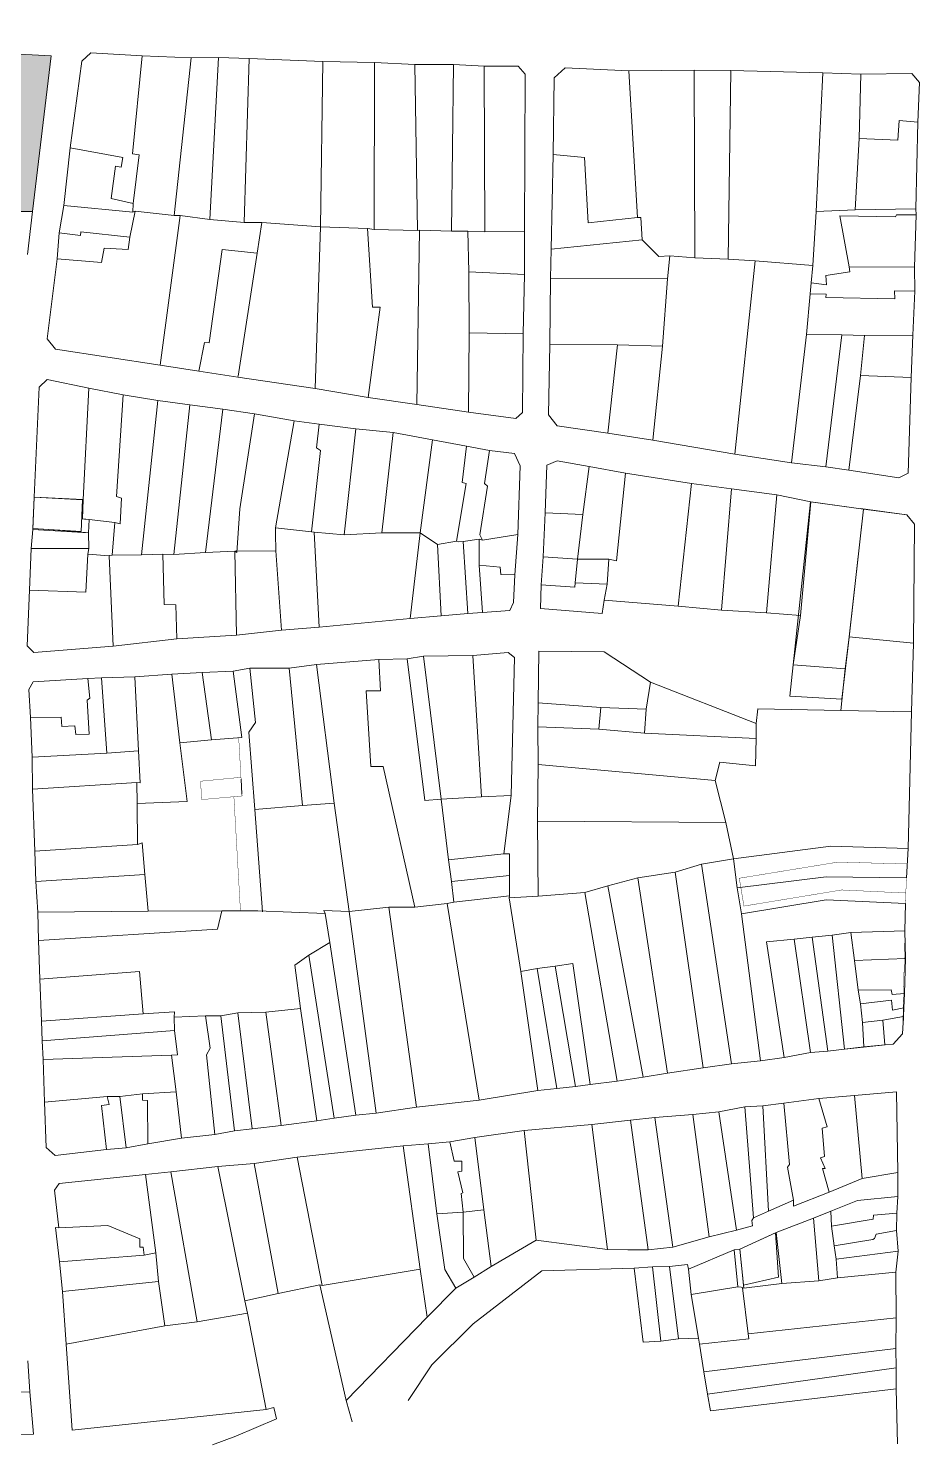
# Model space of a CAD drawing. Header units: millimetres. Extents: x 613361 to 614677, y 1317501 to 1318598.
# Drawn here: x 613810.8 to 614066.5, y 1317501.3 to 1317907.9 of the extents above; entities that cross this region are included whole.
import ezdxf

# ---------------------------------------------------------------- set-up
doc = ezdxf.new("R2010")
doc.units = ezdxf.units.MM
doc.layers.add('2', color=7, linetype='Continuous')
doc.layers.add('CVL_CUADCON_LIN', color=8, linetype='Continuous')

msp = doc.modelspace()

# ---------------------------------------------------------------- hatches: boundary and pattern name
at = {"true_color": 0x939598}
h = msp.add_hatch(color=252, dxfattribs=at)
h.paths.add_polyline_path([(613977.27565, 1318184.40079), (613855.09465, 1318179.55379), (613858.63065, 1318118.32379), (613920.45265, 1318121.51279), (613922.78665, 1318089.78379), (613983.13065, 1318093.77779)])
h.paths.add_polyline_path([(613722.17065, 1318170.02479), (613719.49965, 1318174.47879), (613692.06265, 1318173.96979), (613691.59365, 1318159.64579), (613675.94365, 1318159.50779), (613667.96465, 1318159.71679), (613658.81565, 1318159.97079), (613659.40665, 1318130.71979), (613646.59465, 1318131.66479), (613629.00265, 1318133.24179), (613611.46165, 1318134.81979), (613600.32965, 1318135.31679), (613598.95665, 1318135.51179), (613598.97965, 1318123.72979), (613599.15665, 1318111.79579), (613599.58665, 1318075.68779), (613708.34465, 1318073.65479), (613712.39365, 1318076.21679)])
h.paths.add_polyline_path([(613708.24165, 1317920.42879), (613707.01165, 1317954.39879), (613702.92165, 1317958.33779), (613659.57165, 1317958.95879), (613655.63065, 1317955.33079), (613653.41365, 1317920.12279), (613648.24265, 1317839.78079), (613652.00965, 1317836.39079), (613708.16965, 1317840.54279), (613710.94965, 1317845.17479)])
h.paths.add_polyline_path([(613817.35365, 1317899.93479), (613802.92765, 1317900.74879), (613802.87065, 1317902.78079), (613777.98265, 1317903.86379), (613777.47865, 1317902.28779), (613730.09165, 1317903.19279), (613730.00965, 1317896.23379), (613728.48665, 1317896.02579), (613728.30265, 1317888.91479), (613729.11465, 1317888.81579), (613729.95365, 1317860.37479), (613729.44665, 1317860.06879), (613729.31465, 1317852.65279), (613753.74465, 1317852.17679), (613770.30265, 1317851.77679), (613770.35465, 1317851.06579), (613785.13265, 1317851.42079), (613785.63065, 1317855.33279), (613798.27665, 1317855.32579), (613811.98865, 1317855.27079)])

# ---------------------------------------------------------------- linework, layer by layer
at = {"color": 1, "linetype": 'ByBlock', "lineweight": 0, "flags": 128}
msp.add_lwpolyline([(614049.61765, 1317894.68079), (614064.24365, 1317894.93379), (614066.48465, 1317892.35079), (614066.00765, 1317880.97179), (614060.62365, 1317881.35979), (614060.23265, 1317875.77179), (614049.10865, 1317876.24179)], close=True, dxfattribs=at)
at = {"color": 1, "linetype": 'ByBlock', "lineweight": 0}
msp.add_lwpolyline([(613871.85726, 1317692.38197), (613872.10737, 1317688.02915)], dxfattribs=at)
at = {"layer": '2', "color": 1, "linetype": 'ByBlock', "lineweight": 0}
for p, q in [((613843.50865, 1317899.97279), (613840.68965, 1317871.87579)), ((613857.57865, 1317899.36079), (613843.50865, 1317899.97279)), ((613857.57865, 1317899.36079), (613852.67265, 1317854.08879)), ((613865.39865, 1317899.48879), (613857.57865, 1317899.36079)), ((613865.39865, 1317899.48879), (613862.88365, 1317853.00579)), ((613874.13565, 1317899.21379), (613865.39865, 1317899.48879)), ((613874.13565, 1317899.21379), (613872.73965, 1317852.12479)), ((613895.26465, 1317898.32079), (613874.13565, 1317899.21379)), ((613895.26465, 1317898.32079), (613894.68265, 1317850.87879)), ((613910.09565, 1317898.06579), (613895.26465, 1317898.32079)), ((613910.02265, 1317850.11879), (613910.09565, 1317898.06579)), ((613910.09565, 1317898.06579), (613921.67665, 1317897.44479)), ((613921.67665, 1317897.44479), (613932.79865, 1317897.48279)), ((613922.41565, 1317849.80579), (613921.67665, 1317897.44479)), ((613932.21765, 1317849.63579), (613932.79865, 1317897.48279)), ((613932.79865, 1317897.48279), (613941.58665, 1317896.95379)), ((613941.58665, 1317896.95379), (613941.76665, 1317849.41379)), ((613983.08365, 1317895.67379), (614001.82365, 1317895.83879)), ((613983.08365, 1317895.67379), (613985.53365, 1317853.52479)), ((614001.82365, 1317895.83879), (614001.96965, 1317841.99979)), ((614001.82365, 1317895.83879), (614012.33665, 1317895.77279)), ((614011.56865, 1317841.62679), (614012.33665, 1317895.77279)), ((614012.33665, 1317895.77279), (614038.69665, 1317895.04979)), ((614036.77265, 1317855.32479), (614038.69665, 1317895.04979)), ((614038.69665, 1317895.04979), (614049.61765, 1317894.68079)), ((614049.61765, 1317894.68079), (614049.10865, 1317876.24179)), ((614060.23265, 1317875.77179), (614060.62365, 1317881.35979)), ((614060.62365, 1317881.35979), (614066.00765, 1317880.97179)), ((614066.00765, 1317880.97179), (614065.41465, 1317856.08179)), ((614047.99565, 1317855.71779), (614049.10865, 1317876.24179)), ((614049.10865, 1317876.24179), (614060.23265, 1317875.77179)), ((613822.85865, 1317873.54179), (613821.02465, 1317857.02779)), ((613837.95065, 1317870.74879), (613822.85865, 1317873.54179)), ((613840.68965, 1317871.87579), (613842.62065, 1317871.52679)), ((613834.62965, 1317859.00479), (613835.87465, 1317868.25279)), ((613835.87465, 1317868.25279), (613837.44965, 1317868.00379)), ((613837.44965, 1317868.00379), (613837.95065, 1317870.74879)), ((613842.62065, 1317871.52679), (613840.88065, 1317857.60379)), ((613960.82465, 1317844.50179), (613961.36065, 1317871.62579)), ((613961.36065, 1317871.62579), (613970.35265, 1317870.74179)), ((613970.35265, 1317870.74179), (613971.41865, 1317852.05479)), ((613819.72565, 1317849.20179), (613821.02465, 1317857.02779)), ((613821.02465, 1317857.02779), (613840.83665, 1317855.11479)), ((613840.88065, 1317857.60379), (613834.62965, 1317859.00479)), ((613840.83665, 1317855.11479), (613840.88065, 1317857.60379)), ((614047.99565, 1317855.71779), (614036.77265, 1317855.32479)), ((614065.41465, 1317856.08179), (614047.99565, 1317855.71779)), ((614065.41465, 1317856.08179), (614065.47065, 1317854.35579)), ((613811.98865, 1317855.27079), (613798.27665, 1317855.32579)), ((613810.60065, 1317842.92379), (613811.98865, 1317855.27079)), ((613841.49565, 1317855.42179), (613839.99265, 1317847.95079)), ((613840.83665, 1317855.11479), (613841.49565, 1317855.42179)), ((613841.49565, 1317855.42179), (613852.67265, 1317854.08879)), ((613854.34865, 1317854.14479), (613848.62465, 1317811.15579)), ((613852.67265, 1317854.08879), (613854.34865, 1317854.14479)), ((613862.88365, 1317853.00579), (613854.34865, 1317854.14479)), ((613862.88365, 1317853.00579), (613872.73965, 1317852.12479)), ((613872.73965, 1317852.12479), (613877.81765, 1317852.09179)), ((613877.81765, 1317852.09179), (613876.47065, 1317843.29979)), ((613877.81765, 1317852.09179), (613894.68265, 1317850.87879)), ((613971.41865, 1317852.05479), (613985.53365, 1317853.52479)), ((613985.53365, 1317853.52479), (613986.49865, 1317853.57879)), ((613986.49865, 1317853.57879), (613986.92265, 1317847.18079)), ((614035.79965, 1317839.77879), (614036.77265, 1317855.32479)), ((614059.52965, 1317853.72579), (614043.63265, 1317854.02679)), ((614043.63265, 1317854.02679), (614046.31365, 1317839.35779)), ((614059.83365, 1317854.28579), (614059.52965, 1317853.72579)), ((614065.47065, 1317854.35579), (614059.83365, 1317854.28579)), ((614065.00365, 1317839.31979), (614065.47065, 1317854.35579)), ((613819.72565, 1317849.20179), (613819.13665, 1317841.68279)), ((613825.77165, 1317848.35879), (613819.72565, 1317849.20179)), ((613825.86965, 1317849.47679), (613825.77165, 1317848.35879)), ((613839.99265, 1317847.95079), (613825.86965, 1317849.47679)), ((613839.49465, 1317844.39279), (613839.99265, 1317847.95079)), ((613893.13265, 1317804.50079), (613894.68265, 1317850.87879)), ((613894.68265, 1317850.87879), (613908.14265, 1317850.36579)), ((613909.57465, 1317827.87079), (613908.14265, 1317850.36579)), ((613908.14265, 1317850.36579), (613910.02265, 1317850.11879)), ((613910.02265, 1317850.11879), (613922.41565, 1317849.80579)), ((613922.29665, 1317799.92779), (613923.02465, 1317849.90879)), ((613923.02465, 1317849.90879), (613922.41565, 1317849.80579)), ((613923.02465, 1317849.90879), (613932.21765, 1317849.63579)), ((613936.88965, 1317849.65179), (613932.21765, 1317849.63579)), ((613937.17565, 1317837.97079), (613936.88965, 1317849.65179)), ((613936.88965, 1317849.65179), (613941.76665, 1317849.41379)), ((613941.76665, 1317849.41379), (613953.14265, 1317849.50379)), ((613953.14265, 1317849.50379), (613953.12465, 1317837.21179)), ((613831.83565, 1317840.60879), (613832.63765, 1317844.72579)), ((613832.63765, 1317844.72579), (613839.49465, 1317844.39279)), ((613866.46265, 1317844.38379), (613862.72565, 1317817.60379)), ((613876.47065, 1317843.29979), (613866.46265, 1317844.38379)), ((613960.64465, 1317836.01879), (613960.82465, 1317844.50179)), ((613960.82465, 1317844.50179), (613986.92265, 1317847.18079)), ((613986.92265, 1317847.18079), (613991.70965, 1317842.37179)), ((613819.13665, 1317841.68279), (613831.83565, 1317840.60879)), ((613876.47065, 1317843.29979), (613870.97865, 1317807.97779)), ((613991.70965, 1317842.37179), (613994.80665, 1317842.53479)), ((613994.80665, 1317842.53479), (613994.16465, 1317835.97979)), ((613994.80665, 1317842.53479), (614001.96965, 1317841.99979)), ((614001.96965, 1317841.99979), (614011.56865, 1317841.62679)), ((614011.56865, 1317841.62679), (614019.34065, 1317841.09379)), ((614013.44765, 1317785.60979), (614019.34065, 1317841.09379)), ((614019.34065, 1317841.09379), (614035.79965, 1317839.77879)), ((614035.35565, 1317834.79979), (614035.79965, 1317839.77879)), ((614046.31365, 1317839.35779), (614065.00365, 1317839.31979)), ((614046.31365, 1317839.35779), (614046.41865, 1317837.93579)), ((613953.12465, 1317837.21179), (613937.17565, 1317837.97079)), ((613937.17565, 1317837.97079), (613937.27365, 1317820.44779)), ((613952.76465, 1317820.19579), (613953.12465, 1317837.21179)), ((613960.64465, 1317836.01879), (613960.39165, 1317817.07279)), ((613994.16465, 1317835.97979), (613960.64465, 1317836.01879)), ((613994.16465, 1317835.97979), (613992.74365, 1317816.67479)), ((614046.41865, 1317837.93579), (614039.61665, 1317836.94779)), ((614039.61665, 1317836.94779), (614039.72465, 1317834.25579)), ((614065.07265, 1317832.41179), (614065.00365, 1317839.31979)), ((614035.11065, 1317831.64979), (614034.07565, 1317820.01479)), ((614035.35565, 1317834.79979), (614035.11065, 1317831.64979)), ((614035.11065, 1317831.64979), (614039.68165, 1317831.51279)), ((614039.72465, 1317834.25579), (614035.35565, 1317834.79979)), ((614039.68165, 1317831.51279), (614039.58265, 1317830.59879)), ((614059.33965, 1317830.25979), (614059.23165, 1317832.49379)), ((614059.23165, 1317832.49379), (614065.07265, 1317832.41179)), ((614065.07265, 1317832.41179), (614064.49765, 1317819.76279)), ((613908.32465, 1317801.91179), (613911.70765, 1317827.82679)), ((613911.70765, 1317827.82679), (613909.57465, 1317827.87079)), ((614039.58265, 1317830.59879), (614059.33965, 1317830.25979)), ((613937.27365, 1317820.44779), (613937.08165, 1317797.69279)), ((613937.27365, 1317820.44779), (613952.76465, 1317820.19579)), ((614029.75665, 1317783.12579), (614034.07565, 1317820.01479)), ((614034.07565, 1317820.01479), (614044.13165, 1317819.89679)), ((614044.13165, 1317819.89679), (614039.56165, 1317781.99079)), ((614044.13165, 1317819.89679), (614050.68365, 1317819.66579)), ((614050.68365, 1317819.66579), (614049.49565, 1317808.18279)), ((614064.49765, 1317819.76279), (614050.68365, 1317819.66579)), ((614064.02265, 1317807.67279), (614064.49765, 1317819.76279)), ((613861.35465, 1317817.70079), (613859.75165, 1317809.46679)), ((613862.72565, 1317817.60379), (613861.35465, 1317817.70079)), ((613960.39165, 1317817.07279), (613979.84265, 1317817.03679)), ((613979.84265, 1317817.03679), (613977.06765, 1317791.63179)), ((613992.74365, 1317816.67479), (613979.84265, 1317817.03679)), ((613989.92165, 1317789.64379), (613992.74365, 1317816.67479)), ((613848.62465, 1317811.15579), (613859.75165, 1317809.46679)), ((613870.93265, 1317807.69279), (613859.75165, 1317809.46679)), ((613870.95065, 1317807.80979), (613870.93265, 1317807.69279)), ((613893.13265, 1317804.50079), (613870.93265, 1317807.69279)), ((613870.95065, 1317807.80979), (613870.94965, 1317807.80179)), ((613870.97865, 1317807.97779), (613870.95065, 1317807.80979)), ((614049.49565, 1317808.18279), (614046.21765, 1317780.99779)), ((614049.49565, 1317808.18279), (614064.02265, 1317807.67279)), ((613828.22565, 1317804.58479), (613826.58565, 1317772.58079)), ((613828.22565, 1317804.58479), (613838.08365, 1317802.63779)), ((613893.13265, 1317804.50079), (613908.32465, 1317801.91179)), ((613838.08365, 1317802.63779), (613836.08065, 1317773.52779)), ((613838.08365, 1317802.63779), (613847.94065, 1317800.99479)), ((613847.94065, 1317800.99479), (613843.28665, 1317756.73979)), ((613847.94065, 1317800.99479), (613857.18765, 1317799.75679)), ((613857.18765, 1317799.75679), (613852.58065, 1317756.82279)), ((613866.63765, 1317798.51879), (613857.18765, 1317799.75679)), ((613922.29665, 1317799.92779), (613908.32465, 1317801.91179)), ((613937.08165, 1317797.69279), (613922.29665, 1317799.92779)), ((613861.61965, 1317757.36079), (613866.63765, 1317798.51879)), ((613866.63765, 1317798.51879), (613875.73165, 1317797.22979)), ((613875.73165, 1317797.22979), (613871.48865, 1317769.93979)), ((613875.73165, 1317797.22979), (613887.11365, 1317795.23679)), ((613887.11365, 1317795.23679), (613881.71165, 1317764.48979)), ((613894.22665, 1317794.19479), (613887.11365, 1317795.23679)), ((613893.53365, 1317787.48779), (613894.22665, 1317794.19479)), ((613894.22665, 1317794.19479), (613904.79365, 1317792.85879)), ((613904.79365, 1317792.85879), (613901.42265, 1317762.47379)), ((613904.79365, 1317792.85879), (613915.51265, 1317791.87979)), ((613915.51265, 1317791.87979), (613912.23865, 1317763.01879)), ((613915.51265, 1317791.87979), (613926.79365, 1317789.73379)), ((613977.06765, 1317791.63179), (613989.92165, 1317789.64379)), ((613892.02465, 1317763.30579), (613894.60265, 1317786.72879)), ((613894.60265, 1317786.72879), (613893.53365, 1317787.48779)), ((613926.79365, 1317789.73379), (613923.20865, 1317763.00579)), ((613926.79365, 1317789.73379), (613936.49865, 1317787.93879)), ((613936.49865, 1317787.93879), (613935.25765, 1317777.47079)), ((613936.49865, 1317787.93879), (613943.15565, 1317786.64079)), ((613943.15565, 1317786.64079), (613941.65765, 1317777.18779)), ((613989.92165, 1317789.64379), (614013.44765, 1317785.60979)), ((614013.44765, 1317785.60979), (614029.75665, 1317783.12579)), ((614039.56165, 1317781.99079), (614029.75665, 1317783.12579)), ((613971.70965, 1317782.06479), (613969.86765, 1317768.34479)), ((613971.70965, 1317782.06479), (613982.12665, 1317780.16979)), ((613982.12665, 1317780.16979), (613979.55365, 1317755.01979)), ((614001.02765, 1317777.23779), (613982.12665, 1317780.16979)), ((614046.21765, 1317780.99779), (614039.56165, 1317781.99079)), ((613936.42565, 1317777.22079), (613933.67765, 1317760.70479)), ((613935.25765, 1317777.47079), (613936.42565, 1317777.22079)), ((613942.57365, 1317776.47979), (613940.32565, 1317762.50479)), ((613941.65765, 1317777.18779), (613942.57365, 1317776.47979)), ((613997.21165, 1317742.02679), (614001.02765, 1317777.23779)), ((614001.02765, 1317777.23779), (614012.50965, 1317775.65179)), ((614012.50965, 1317775.65179), (614009.65765, 1317740.84979)), ((614012.50965, 1317775.65179), (614025.56665, 1317773.96879)), ((613812.46565, 1317773.24379), (613812.08365, 1317764.04979)), ((613826.58565, 1317772.58079), (613812.46565, 1317773.24379)), ((613826.34665, 1317767.04379), (613826.58565, 1317772.58079)), ((613836.08065, 1317773.52779), (613837.55465, 1317772.97379)), ((613837.55465, 1317772.97379), (613837.16865, 1317765.60779)), ((614025.56665, 1317773.96879), (614022.55965, 1317740.13179)), ((614025.56665, 1317773.96879), (614035.27265, 1317771.97079)), ((614035.27265, 1317771.97079), (614032.26265, 1317739.30179)), ((614035.27265, 1317771.97079), (614050.41265, 1317769.88879)), ((613828.32765, 1317766.89779), (613826.34665, 1317767.04379)), ((613828.08465, 1317763.03679), (613828.32765, 1317766.89779)), ((613828.32765, 1317766.89779), (613835.64365, 1317766.00879)), ((613871.48865, 1317769.93979), (613870.60865, 1317757.39179)), ((613959.04965, 1317768.76479), (613958.52465, 1317756.16679)), ((613969.86765, 1317768.34479), (613959.04965, 1317768.76479)), ((613968.32865, 1317755.53979), (613969.86765, 1317768.34479)), ((614050.41265, 1317769.88879), (614046.29665, 1317733.15279)), ((613812.08365, 1317764.04979), (613811.64165, 1317758.56279)), ((613812.08365, 1317764.04979), (613828.08465, 1317763.03679)), ((613828.14765, 1317758.51679), (613828.08465, 1317763.03679)), ((613835.64365, 1317766.00879), (613834.85665, 1317756.60979)), ((613837.16865, 1317765.60779), (613835.64365, 1317766.00879)), ((613881.71165, 1317764.48979), (613881.71665, 1317762.86379)), ((613892.02465, 1317763.30579), (613881.71165, 1317764.48979)), ((613881.71665, 1317762.86379), (613881.83165, 1317757.88679)), ((613892.78665, 1317763.20679), (613892.02465, 1317763.30579)), ((613894.23165, 1317735.93679), (613892.78665, 1317763.20679)), ((613901.42265, 1317762.47379), (613892.78665, 1317763.20679)), ((613912.23865, 1317763.01879), (613901.42265, 1317762.47379)), ((613923.20865, 1317763.00579), (613912.23865, 1317763.01879)), ((613920.32965, 1317738.46279), (613923.20865, 1317763.00579)), ((613923.20865, 1317763.00579), (613928.19565, 1317759.66979)), ((613940.32565, 1317762.50479), (613941.09165, 1317760.93279)), ((613941.09165, 1317760.93279), (613951.19365, 1317762.59279)), ((613951.19365, 1317762.59279), (613950.36165, 1317751.00979)), ((613811.64165, 1317758.56279), (613811.16665, 1317746.57379)), ((613811.64165, 1317758.56279), (613828.14765, 1317758.51679)), ((613828.14765, 1317758.51679), (613827.89765, 1317756.89079)), ((613933.67765, 1317760.70479), (613928.19565, 1317759.66979)), ((613928.19565, 1317759.66979), (613929.21565, 1317739.25579)), ((613933.67765, 1317760.70479), (613934.13565, 1317760.45179)), ((613934.13565, 1317760.45179), (613935.55665, 1317760.55879)), ((613935.55665, 1317760.55879), (613940.12565, 1317761.23479)), ((613936.88265, 1317739.89079), (613935.55665, 1317760.55879)), ((613940.12565, 1317761.23479), (613940.14665, 1317753.76779)), ((613940.12565, 1317761.23479), (613941.09165, 1317760.93279)), ((613827.31765, 1317746.01979), (613827.89765, 1317756.89079)), ((613827.89765, 1317756.89079), (613833.99365, 1317756.45479)), ((613834.04465, 1317756.55579), (613833.99365, 1317756.45479)), ((613833.99365, 1317756.45479), (613835.18165, 1317730.55479)), ((613834.85665, 1317756.60979), (613834.04465, 1317756.55579)), ((613843.28665, 1317756.73979), (613834.85665, 1317756.60979)), ((613843.28665, 1317756.73979), (613849.38065, 1317756.91279)), ((613849.38065, 1317756.91279), (613849.82665, 1317742.48979)), ((613849.38065, 1317756.91279), (613852.58065, 1317756.82279)), ((613852.58065, 1317756.82279), (613861.61965, 1317757.36079)), ((613870.04865, 1317757.79579), (613861.61965, 1317757.36079)), ((613881.83165, 1317757.88679), (613870.04865, 1317757.79579)), ((613870.52065, 1317733.72279), (613870.04865, 1317757.79579)), ((613870.60865, 1317757.39179), (613870.04865, 1317757.79579)), ((613883.41665, 1317735.08679), (613881.83165, 1317757.88679)), ((613958.52465, 1317756.16679), (613957.88665, 1317748.13979)), ((613958.52465, 1317756.16679), (613968.32865, 1317755.53979)), ((613968.32865, 1317755.53979), (613967.68665, 1317748.73179)), ((613977.31765, 1317755.46879), (613968.32865, 1317755.53979)), ((613977.31765, 1317755.46879), (613976.87965, 1317748.35679)), ((613979.55365, 1317755.01979), (613977.31765, 1317755.46879)), ((613946.14065, 1317753.22979), (613940.14665, 1317753.76779)), ((613940.14665, 1317753.76779), (613941.09765, 1317740.15879)), ((613946.40065, 1317751.04679), (613946.14065, 1317753.22979)), ((613950.36165, 1317751.00979), (613946.40065, 1317751.04679)), ((613811.16665, 1317746.57379), (613827.31765, 1317746.01979)), ((613957.88665, 1317748.13979), (613957.70165, 1317741.33279)), ((613957.88665, 1317748.13979), (613967.53765, 1317747.41079)), ((613967.53765, 1317747.41079), (613967.68665, 1317748.73179)), ((613967.68665, 1317748.73179), (613976.87965, 1317748.35679)), ((613976.87965, 1317748.35679), (613976.02965, 1317743.73179)), ((613849.82665, 1317742.48979), (613853.12765, 1317742.39979)), ((613853.12765, 1317742.39979), (613853.45865, 1317732.64879)), ((613975.37965, 1317739.92079), (613976.02965, 1317743.73179)), ((613976.02965, 1317743.73179), (613997.21165, 1317742.02679)), ((614009.65765, 1317740.84979), (613997.21165, 1317742.02679)), ((613920.32965, 1317738.46279), (613894.23165, 1317735.93679)), ((613929.21565, 1317739.25579), (613920.32965, 1317738.46279)), ((613936.88265, 1317739.89079), (613929.21565, 1317739.25579)), ((613941.09765, 1317740.15879), (613936.88265, 1317739.89079)), ((613957.70165, 1317741.33279), (613975.37965, 1317739.92079)), ((614022.55965, 1317740.13179), (614009.65765, 1317740.84979)), ((614032.26265, 1317739.30179), (614022.55965, 1317740.13179)), ((614032.26265, 1317739.30179), (614030.21865, 1317725.12379)), ((613853.45865, 1317732.64879), (613870.52065, 1317733.72279)), ((613870.52065, 1317733.72279), (613883.41665, 1317735.08679)), ((613883.41665, 1317735.08679), (613894.23165, 1317735.93679)), ((613835.18165, 1317730.55479), (613853.45865, 1317732.64879)), ((614045.10265, 1317724.00579), (614046.29665, 1317733.15279)), ((614046.29665, 1317733.15279), (614064.73665, 1317731.38679)), ((614064.73665, 1317731.38679), (614064.18165, 1317711.62679)), ((613911.37265, 1317726.64879), (613893.49965, 1317725.26779)), ((613911.37265, 1317726.64879), (613919.49765, 1317726.93079)), ((613911.85365, 1317717.71179), (613911.37265, 1317726.64879)), ((613919.49765, 1317726.93079), (613924.21865, 1317727.60679)), ((613919.49765, 1317726.93079), (613924.58465, 1317686.26379)), ((613924.21865, 1317727.60679), (613938.33765, 1317727.85879)), ((613929.25665, 1317686.63579), (613924.21865, 1317727.60679)), ((613938.33765, 1317727.85879), (613940.78365, 1317687.28379)), ((613831.85365, 1317721.40079), (613841.40165, 1317721.68779)), ((613841.40165, 1317721.68779), (613852.01365, 1317722.48579)), ((613841.40165, 1317721.68779), (613842.47465, 1317700.45979)), ((613852.01365, 1317722.48579), (613860.69665, 1317722.97179)), ((613854.25065, 1317702.78579), (613852.01365, 1317722.48579)), ((613860.69665, 1317722.97179), (613869.58365, 1317723.35779)), ((613863.39065, 1317703.62979), (613860.69665, 1317722.97179)), ((613874.35565, 1317724.18679), (613869.58365, 1317723.35779)), ((613869.58365, 1317723.35779), (613872.07265, 1317704.31979)), ((613885.63065, 1317724.17479), (613874.35565, 1317724.18679)), ((613874.35565, 1317724.18679), (613876.02265, 1317708.59979)), ((613885.63065, 1317724.17479), (613893.49965, 1317725.26779)), ((613889.44465, 1317684.77279), (613885.63065, 1317724.17479)), ((613893.49965, 1317725.26779), (613898.58465, 1317685.41379)), ((614030.21865, 1317725.12379), (614045.10265, 1317724.00579)), ((614043.86565, 1317712.01479), (614045.10265, 1317724.00579)), ((613827.89265, 1317721.28579), (613831.85365, 1317721.40079)), ((613827.89265, 1317721.28579), (613828.46665, 1317715.54879)), ((613833.38565, 1317699.81979), (613831.85365, 1317721.40079)), ((613907.73965, 1317717.69779), (613911.85365, 1317717.71179)), ((613909.06865, 1317695.96279), (613907.73965, 1317717.69779)), ((613989.29765, 1317720.20979), (613988.04865, 1317712.48579)), ((614019.54765, 1317708.32579), (613989.29765, 1317720.20979)), ((613828.46665, 1317715.54879), (613827.75765, 1317714.98779)), ((613827.75765, 1317714.98779), (613828.24065, 1317705.23679)), ((613956.92965, 1317707.40179), (613957.11465, 1317714.25979)), ((613974.99565, 1317712.94879), (613957.11465, 1317714.25979)), ((613820.30465, 1317710.13679), (613811.41765, 1317710.00479)), ((613811.41765, 1317710.00479), (613811.95665, 1317698.62979)), ((613820.41365, 1317707.49579), (613820.30465, 1317710.13679)), ((613974.99565, 1317712.94879), (613974.50465, 1317706.69979)), ((613988.04865, 1317712.48579), (613974.99565, 1317712.94879)), ((613987.55965, 1317705.57579), (613988.04865, 1317712.48579)), ((614020.04465, 1317712.49279), (614019.54765, 1317708.32579)), ((614043.86565, 1317712.01479), (614020.04465, 1317712.49279)), ((614064.18165, 1317711.62679), (614043.86565, 1317712.01479)), ((614064.18165, 1317711.62679), (614063.16965, 1317672.46379)), ((613824.22265, 1317707.61079), (613820.41365, 1317707.49579)), ((613824.43265, 1317705.12279), (613824.22265, 1317707.61079)), ((613828.24065, 1317705.23679), (613824.43265, 1317705.12279)), ((613876.02265, 1317708.59979), (613874.10065, 1317705.84979)), ((613874.10065, 1317705.84979), (613875.78565, 1317683.60879)), ((613974.50465, 1317706.69979), (613956.92965, 1317707.40179)), ((613956.92965, 1317707.40179), (613957.06065, 1317696.53279)), ((613974.50465, 1317706.69979), (613987.55965, 1317705.57579)), ((613987.55965, 1317705.57579), (614019.55965, 1317704.00879)), ((614019.55965, 1317704.00879), (614019.54765, 1317708.32579)), ((613863.39065, 1317703.62979), (613854.25065, 1317702.78579)), ((613854.25065, 1317702.78579), (613856.37865, 1317685.98079)), ((613872.07265, 1317704.31979), (613863.39065, 1317703.62979)), ((614019.37765, 1317696.13579), (614019.55965, 1317704.00879)), ((613811.95665, 1317698.62979), (613833.38565, 1317699.81979)), ((613811.95665, 1317698.62979), (613812.08265, 1317689.48779)), ((613842.47465, 1317700.45979), (613833.38565, 1317699.81979)), ((613842.90565, 1317691.26879), (613842.47465, 1317700.45979)), ((614007.80965, 1317691.98179), (614009.16665, 1317697.21779)), ((614009.16665, 1317697.21779), (614019.37765, 1317696.13579)), ((613912.57265, 1317695.97479), (613909.06865, 1317695.96279)), ((613921.67165, 1317655.62679), (613912.57265, 1317695.97479)), ((613956.85065, 1317680.27879), (613957.06065, 1317696.53279)), ((613957.06065, 1317696.53279), (614007.80965, 1317691.98179)), ((613812.08265, 1317689.48779), (613841.99065, 1317691.41779)), ((613812.08265, 1317689.48779), (613812.68965, 1317671.66179)), ((613842.05865, 1317685.32279), (613841.99065, 1317691.41779)), ((613841.99065, 1317691.41779), (613842.90565, 1317691.26879)), ((614007.80965, 1317691.98179), (614010.88965, 1317679.90379)), ((613856.37865, 1317685.98079), (613842.05865, 1317685.32279)), ((613842.14065, 1317673.59079), (613842.05865, 1317685.32279)), ((613898.58465, 1317685.41379), (613889.44465, 1317684.77279)), ((613898.58465, 1317685.41379), (613902.83265, 1317654.39479)), ((613924.58465, 1317686.26379), (613929.25665, 1317686.63579)), ((613940.78365, 1317687.28379), (613929.25665, 1317686.63579)), ((613929.25665, 1317686.63579), (613931.33465, 1317669.22079)), ((613940.78365, 1317687.28379), (613949.31465, 1317687.66879)), ((613947.17565, 1317670.95079), (613949.31465, 1317687.66879)), ((613875.78565, 1317683.60879), (613889.44465, 1317684.77279)), ((613875.78565, 1317683.60879), (613878.04865, 1317654.30979)), ((614010.88965, 1317679.90379), (613956.85065, 1317680.27879)), ((613956.85065, 1317680.27879), (613957.06165, 1317658.74379)), ((614013.05065, 1317669.49879), (614010.88965, 1317679.90379)), ((613812.68965, 1317671.66179), (613842.14065, 1317673.59079)), ((613842.14065, 1317673.59079), (613843.46065, 1317674.05179)), ((613843.46065, 1317674.05179), (613844.24665, 1317664.96279)), ((614040.97365, 1317673.14979), (614013.05065, 1317669.49879)), ((614063.16965, 1317672.46379), (614040.97365, 1317673.14979)), ((613812.96765, 1317662.92679), (613812.68965, 1317671.66179)), ((613931.33465, 1317669.22079), (613947.17565, 1317670.95079)), ((613931.33465, 1317669.22079), (613932.21565, 1317662.97679)), ((613948.80165, 1317670.95679), (613947.17565, 1317670.95079)), ((613948.81865, 1317664.65879), (613948.80165, 1317670.95679)), ((614003.91365, 1317667.99479), (614013.05065, 1317669.49879)), ((614013.05065, 1317669.49879), (614014.19065, 1317661.17279)), ((614062.73565, 1317664.03079), (614063.16965, 1317672.46379)), ((613844.24665, 1317664.96279), (613812.96765, 1317662.92679)), ((613845.18865, 1317654.50279), (613844.24665, 1317664.96279)), ((613932.21565, 1317662.97679), (613948.81865, 1317664.65879)), ((613948.81865, 1317664.65879), (613948.88465, 1317658.86879)), ((613985.64065, 1317664.02179), (613996.40265, 1317665.68379)), ((613996.40265, 1317665.68379), (614003.91365, 1317667.99479)), ((613996.40265, 1317665.68379), (614004.37665, 1317609.48479)), ((614003.91365, 1317667.99479), (614012.49965, 1317610.62979)), ((613812.96765, 1317662.92679), (613813.54965, 1317654.14179)), ((613932.89165, 1317657.03679), (613932.21565, 1317662.97679)), ((613977.01265, 1317661.75779), (613970.46665, 1317659.80579)), ((613977.01265, 1317661.75779), (613985.64065, 1317664.02179)), ((613977.01265, 1317661.75779), (613987.21765, 1317606.83579)), ((613985.64065, 1317664.02179), (613994.12165, 1317607.97679)), ((614014.19065, 1317661.17279), (614039.67765, 1317664.30779)), ((614015.42965, 1317653.71079), (614014.19065, 1317661.17279)), ((614039.67765, 1317664.30779), (614062.73565, 1317664.03079)), ((613931.01365, 1317656.62379), (613921.67165, 1317655.62679)), ((613932.89165, 1317657.03679), (613931.01365, 1317656.62379)), ((613931.01365, 1317656.62379), (613940.15565, 1317600.22579)), ((613948.88465, 1317658.86879), (613932.89165, 1317657.03679)), ((613948.73365, 1317658.25879), (613948.88465, 1317658.86879)), ((613957.06165, 1317658.74379), (613948.73365, 1317658.25879)), ((613948.73365, 1317658.25879), (613952.09265, 1317637.14079)), ((613957.06165, 1317658.74379), (613970.46665, 1317659.80579)), ((613970.46665, 1317659.80579), (613979.70465, 1317605.64279)), ((614039.64465, 1317657.70479), (614015.42965, 1317653.71079)), ((614062.45065, 1317656.61379), (614039.64465, 1317657.70479)), ((614062.45065, 1317656.61379), (614062.26865, 1317648.79179)), ((613813.54965, 1317654.14179), (613845.18865, 1317654.50279)), ((613813.54965, 1317654.14179), (613813.77465, 1317646.06679)), ((613866.31665, 1317654.57479), (613845.18865, 1317654.50279)), ((613865.06065, 1317649.33879), (613866.31665, 1317654.57479)), ((613866.31665, 1317654.57479), (613876.62665, 1317654.50879)), ((613876.62665, 1317654.50879), (613895.97865, 1317653.76179)), ((613895.97865, 1317653.76179), (613895.56965, 1317654.67479)), ((613895.56965, 1317654.67479), (613902.83265, 1317654.39479)), ((613895.97865, 1317653.76179), (613897.32165, 1317645.43679)), ((613902.83265, 1317654.39479), (613914.25665, 1317655.60179)), ((613910.60765, 1317596.51879), (613902.83265, 1317654.39479)), ((613914.25665, 1317655.60179), (613921.67165, 1317655.62679)), ((613914.25665, 1317655.60179), (613922.18265, 1317598.23379)), ((614015.42965, 1317653.71079), (614020.82665, 1317611.47079)), ((613813.77465, 1317646.06679), (613865.06065, 1317649.33879)), ((614041.39865, 1317647.60279), (614046.77965, 1317648.38279)), ((614062.26865, 1317648.79179), (614046.77965, 1317648.38279)), ((614046.77965, 1317648.38279), (614047.81765, 1317640.25979)), ((614062.39165, 1317640.86879), (614062.26865, 1317648.79179)), ((613813.77465, 1317646.06679), (613814.16065, 1317634.94479)), ((613897.32165, 1317645.43679), (613891.28765, 1317641.80979)), ((613904.76865, 1317595.88979), (613897.32165, 1317645.43679)), ((614022.51165, 1317645.65979), (614030.53365, 1317646.39779)), ((614027.57865, 1317612.45879), (614022.51165, 1317645.65979)), ((614030.53365, 1317646.39779), (614035.61065, 1317647.02479)), ((614030.53365, 1317646.39779), (614035.19265, 1317613.85679)), ((614035.61065, 1317647.02479), (614041.39865, 1317647.60279)), ((614035.61065, 1317647.02479), (614040.16865, 1317614.27979)), ((614041.39865, 1317647.60279), (614044.89065, 1317614.85479)), ((613887.28265, 1317639.00279), (613891.28765, 1317641.80979)), ((613891.28765, 1317641.80979), (613898.52465, 1317595.05579)), ((614047.81765, 1317640.25979), (614062.39165, 1317640.86879)), ((614048.85665, 1317631.78179), (614047.81765, 1317640.25979)), ((614062.39165, 1317640.86879), (614062.16565, 1317630.81079)), ((613814.16065, 1317634.94479), (613842.69665, 1317637.12379)), ((613842.69665, 1317637.12379), (613843.74565, 1317624.98879)), ((613888.89065, 1317626.56379), (613887.28265, 1317639.00279)), ((613952.09265, 1317637.14079), (613956.81365, 1317638.01979)), ((613956.95865, 1317603.02579), (613952.09265, 1317637.14079)), ((613956.81365, 1317638.01979), (613961.94065, 1317638.64679)), ((613962.39165, 1317603.60279), (613956.81365, 1317638.01979)), ((613967.01765, 1317639.47679), (613961.94065, 1317638.64679)), ((613961.94065, 1317638.64679), (613967.77365, 1317604.17979)), ((613971.93665, 1317604.75279), (613967.01765, 1317639.47679)), ((613814.59965, 1317622.90879), (613814.16065, 1317634.94479)), ((614058.30265, 1317631.86479), (614048.85665, 1317631.78179)), ((614048.85665, 1317631.78179), (614049.47665, 1317627.82179)), ((614049.47665, 1317627.82179), (614058.41265, 1317628.91879)), ((614058.61065, 1317630.54479), (614058.30265, 1317631.86479)), ((614058.41265, 1317628.91879), (614058.67365, 1317626.07579)), ((614062.16565, 1317630.81079), (614058.61065, 1317630.54479)), ((614061.97365, 1317626.69579), (614062.16565, 1317630.81079)), ((613843.74565, 1317624.98879), (613814.59965, 1317622.90879)), ((613852.73365, 1317625.52679), (613843.74565, 1317624.98879)), ((613852.63565, 1317624.00279), (613852.73365, 1317625.52679)), ((613852.63565, 1317624.00279), (613861.67465, 1317624.43979)), ((613852.79865, 1317620.19379), (613852.63565, 1317624.00279)), ((613861.67465, 1317624.43979), (613866.09365, 1317624.45479)), ((613861.67465, 1317624.43979), (613863.02065, 1317615.14979)), ((613866.09365, 1317624.45479), (613870.96665, 1317625.23379)), ((613866.09365, 1317624.45479), (613869.94065, 1317591.45379)), ((613870.96665, 1317625.23379), (613878.93965, 1317625.51479)), ((613870.96665, 1317625.23379), (613875.06865, 1317592.02979)), ((613878.93965, 1317625.51479), (613888.89065, 1317626.56379)), ((613878.93965, 1317625.51479), (613883.34465, 1317592.92179)), ((613893.54965, 1317594.27679), (613888.89065, 1317626.56379)), ((614049.47665, 1317627.82179), (614050.10065, 1317622.49079)), ((614055.88865, 1317623.17079), (614061.85265, 1317624.20679)), ((614058.67365, 1317626.07579), (614061.97365, 1317626.69579)), ((614061.97365, 1317626.69579), (614061.73265, 1317621.71779)), ((613814.59965, 1317622.90879), (613814.81765, 1317617.22079)), ((613814.81765, 1317617.22079), (613852.79865, 1317620.19379)), ((613852.79865, 1317620.19379), (613853.57965, 1317613.23779)), ((614050.10065, 1317622.49079), (614055.88865, 1317623.17079)), ((614050.47465, 1317615.53379), (614050.10065, 1317622.49079)), ((614055.88865, 1317623.17079), (614056.51665, 1317616.11279)), ((613814.81765, 1317617.22079), (613815.13665, 1317611.88879)), ((614056.51665, 1317616.11279), (614050.47465, 1317615.53379)), ((613815.13665, 1317611.88879), (613851.90365, 1317613.13079)), ((613815.13665, 1317611.88879), (613815.47465, 1317599.64879)), ((613853.57965, 1317613.23779), (613851.90365, 1317613.13079)), ((613851.90365, 1317613.13079), (613853.25265, 1317602.62179)), ((613863.02065, 1317615.14979), (613861.95865, 1317613.26679)), ((613861.95865, 1317613.26679), (613864.35765, 1317590.31679)), ((614020.82665, 1317611.47079), (614027.57865, 1317612.45879)), ((614035.19265, 1317613.85679), (614027.57865, 1317612.45879)), ((614040.16865, 1317614.27979), (614035.19265, 1317613.85679)), ((614044.89065, 1317614.85479), (614040.16865, 1317614.27979)), ((614050.47465, 1317615.53379), (614044.89065, 1317614.85479)), ((613994.12165, 1317607.97679), (613987.21765, 1317606.83579)), ((614004.37665, 1317609.48479), (613994.12165, 1317607.97679)), ((614012.49965, 1317610.62979), (614004.37665, 1317609.48479)), ((614020.82665, 1317611.47079), (614012.49965, 1317610.62979)), ((613962.39165, 1317603.60279), (613956.95865, 1317603.02579)), ((613967.77365, 1317604.17979), (613962.39165, 1317603.60279)), ((613967.77365, 1317604.17979), (613971.93665, 1317604.75279)), ((613979.70465, 1317605.64279), (613971.93665, 1317604.75279)), ((613987.21765, 1317606.83579), (613979.70465, 1317605.64279)), ((613815.47465, 1317599.64879), (613833.44865, 1317601.28479)), ((613837.05465, 1317601.29679), (613833.44865, 1317601.28479)), ((613833.44865, 1317601.28479), (613834.01365, 1317599.00079)), ((613837.05465, 1317601.29679), (613843.55365, 1317602.02979)), ((613838.87265, 1317586.52279), (613837.05465, 1317601.29679)), ((613853.25265, 1317602.62179), (613843.55365, 1317602.02979)), ((613843.55365, 1317602.02979), (613843.60965, 1317600.25279)), ((613843.60965, 1317600.25279), (613845.03165, 1317600.15579)), ((613845.03165, 1317600.15579), (613845.11665, 1317587.66179)), ((613854.76165, 1317589.31979), (613853.25265, 1317602.62179)), ((613922.18265, 1317598.23379), (613940.15565, 1317600.22579)), ((613940.15565, 1317600.22579), (613956.95865, 1317603.02579)), ((614037.61565, 1317600.65879), (614027.51265, 1317599.30379)), ((614047.82165, 1317601.50579), (614037.61565, 1317600.65879)), ((614037.61565, 1317600.65879), (614039.97365, 1317592.59079)), ((614049.96765, 1317577.74279), (614047.82165, 1317601.50579)), ((613834.01365, 1317599.00079), (613831.78065, 1317598.63779)), ((613831.78065, 1317598.63779), (613833.28665, 1317586.09779)), ((613898.52465, 1317595.05579), (613904.76865, 1317595.88979)), ((613910.60765, 1317596.51879), (613904.76865, 1317595.88979)), ((613922.18265, 1317598.23379), (613910.60765, 1317596.51879)), ((614001.46665, 1317596.11679), (613990.55065, 1317595.26679)), ((614008.87965, 1317596.85279), (614001.46665, 1317596.11679)), ((614001.46665, 1317596.11679), (614006.13265, 1317560.98479)), ((614016.34165, 1317598.30079), (614008.87965, 1317596.85279)), ((614008.87965, 1317596.85279), (614013.99965, 1317562.89079)), ((614021.52165, 1317598.62279), (614016.34165, 1317598.30079)), ((614016.34165, 1317598.30079), (614018.86565, 1317566.46279)), ((614027.51265, 1317599.30379), (614021.52165, 1317598.62279)), ((614021.52165, 1317598.62279), (614023.12665, 1317568.30579)), ((614027.51265, 1317599.30379), (614029.13465, 1317581.78579)), ((613869.94065, 1317591.45379), (613864.35765, 1317590.31679)), ((613875.06865, 1317592.02979), (613869.94065, 1317591.45379)), ((613883.34465, 1317592.92179), (613875.06865, 1317592.02979)), ((613883.34465, 1317592.92179), (613893.54965, 1317594.27679)), ((613898.52465, 1317595.05579), (613893.54965, 1317594.27679)), ((613953.07965, 1317591.53379), (613938.91565, 1317589.50379)), ((613972.42465, 1317593.22479), (613953.07965, 1317591.53379)), ((613953.07965, 1317591.53379), (613956.46565, 1317560.05379)), ((613983.59465, 1317594.48179), (613972.42465, 1317593.22479)), ((613972.42465, 1317593.22479), (613976.94065, 1317557.33079)), ((613990.55065, 1317595.26679), (613983.59465, 1317594.48179)), ((613983.59465, 1317594.48179), (613988.57065, 1317557.21779)), ((613990.55065, 1317595.26679), (613995.72965, 1317558.00379)), ((614039.97365, 1317592.59079), (614038.50165, 1317592.17979)), ((614038.50165, 1317592.17979), (614039.23465, 1317584.05579)), ((613845.11665, 1317587.66179), (613838.87265, 1317586.52279)), ((613845.11665, 1317587.66179), (613854.76165, 1317589.31979)), ((613864.35765, 1317590.31679), (613854.76165, 1317589.31979)), ((613925.51265, 1317587.62979), (613918.35265, 1317587.09779)), ((613931.75765, 1317588.20979), (613925.51265, 1317587.62979)), ((613925.51265, 1317587.62979), (613928.00465, 1317567.62679)), ((613938.91565, 1317589.50379), (613931.75765, 1317588.20979)), ((613931.75765, 1317588.20979), (613932.99165, 1317582.72879)), ((613938.91565, 1317589.50379), (613941.51065, 1317568.73979)), ((613833.28665, 1317586.09779), (613838.87265, 1317586.52279)), ((613875.60365, 1317582.02579), (613887.93965, 1317583.89579)), ((613887.93965, 1317583.89579), (613918.35265, 1317587.09779)), ((613895.09965, 1317547.04579), (613887.93965, 1317583.89579)), ((613918.35265, 1317587.09779), (613923.22265, 1317551.71279)), ((614039.23465, 1317584.05579), (614038.01665, 1317583.69579)), ((614038.01665, 1317583.69579), (614039.39665, 1317580.60179)), ((613844.47965, 1317578.92279), (613851.68965, 1317579.65879)), ((613851.68965, 1317579.65879), (613865.19465, 1317581.17779)), ((613859.27165, 1317536.61279), (613851.68965, 1317579.65879)), ((613865.19465, 1317581.17779), (613875.60365, 1317582.02579)), ((613865.19465, 1317581.17779), (613872.91765, 1317542.60279)), ((613882.51065, 1317544.71779), (613875.60365, 1317582.02579)), ((613932.99165, 1317582.72879), (613935.17565, 1317582.73579)), ((613935.13265, 1317579.84079), (613934.01565, 1317579.63379)), ((613934.01565, 1317579.63379), (613935.45365, 1317573.64579)), ((613935.17565, 1317582.73579), (613935.13265, 1317579.84079)), ((614029.13465, 1317581.78579), (614028.57765, 1317580.97179)), ((614028.57765, 1317580.97179), (614030.27965, 1317571.52979)), ((614039.39665, 1317580.60179), (614038.58365, 1317580.59979)), ((614038.58365, 1317580.59979), (614040.53165, 1317573.79979)), ((614060.27265, 1317579.45379), (614049.96765, 1317577.74279)), ((614060.24065, 1317572.54679), (614060.27265, 1317579.45379)), ((613844.47965, 1317578.92279), (613847.38465, 1317556.43179)), ((614040.53165, 1317573.79979), (614049.96765, 1317577.74279)), ((613935.45365, 1317573.64579), (613934.99765, 1317573.38979)), ((613934.99765, 1317573.38979), (613935.51965, 1317568.05879)), ((614023.12665, 1317568.30579), (614030.27965, 1317571.52979)), ((614030.27965, 1317571.52979), (614030.33465, 1317569.80379)), ((614030.33465, 1317569.80379), (614040.53165, 1317573.79979)), ((614048.66465, 1317571.44079), (614041.00365, 1317568.36679)), ((614060.24065, 1317572.54679), (614048.66465, 1317571.44079)), ((614059.94865, 1317567.82179), (614060.24065, 1317572.54679)), ((613928.00465, 1317567.62679), (613935.51965, 1317568.05879)), ((613928.00465, 1317567.62679), (613930.33365, 1317551.58479)), ((613941.51065, 1317568.73979), (613935.51965, 1317568.05879)), ((613935.51965, 1317568.05879), (613935.65765, 1317554.80279)), ((613943.58665, 1317552.44279), (613941.51065, 1317568.73979)), ((614018.86565, 1317566.46279), (614023.12665, 1317568.30579)), ((614041.00365, 1317568.36679), (614036.03265, 1317566.36879)), ((614041.00365, 1317568.36679), (614041.16765, 1317563.99979)), ((614053.24665, 1317567.18979), (614053.19865, 1317566.07179)), ((614059.94865, 1317567.82179), (614053.24665, 1317567.18979)), ((614059.86065, 1317562.84379), (614059.94865, 1317567.82179)), ((613819.58465, 1317563.54979), (613818.67065, 1317563.64879)), ((613818.67065, 1317563.64879), (613819.76365, 1317553.79879)), ((613833.65065, 1317564.20779), (613819.58465, 1317563.54979)), ((613842.80265, 1317560.42879), (613833.65065, 1317564.20779)), ((614013.99965, 1317562.89079), (614018.56765, 1317564.12579)), ((614018.30965, 1317565.64879), (614018.86565, 1317566.46279)), ((614018.56765, 1317564.12579), (614018.30965, 1317565.64879)), ((614036.03265, 1317566.36879), (614025.32765, 1317562.21879)), ((614036.03265, 1317566.36879), (614037.60465, 1317548.34379)), ((614053.19865, 1317566.07179), (614041.16765, 1317563.99979)), ((614041.16765, 1317563.99979), (614041.94465, 1317558.41479)), ((613842.80965, 1317557.99079), (613842.80265, 1317560.42879)), ((613943.58665, 1317552.44279), (613956.46565, 1317560.05379)), ((613956.46565, 1317560.05379), (613976.94065, 1317557.33079)), ((613995.72965, 1317558.00379), (614006.13265, 1317560.98479)), ((614006.13265, 1317560.98479), (614013.99965, 1317562.89079)), ((614025.32765, 1317562.21879), (614014.87765, 1317557.45979)), ((614025.32765, 1317562.21879), (614026.99265, 1317547.54579)), ((614053.01165, 1317560.23079), (614041.94465, 1317558.41479)), ((614053.56965, 1317560.53679), (614053.01165, 1317560.23079)), ((614054.02365, 1317561.70679), (614053.56965, 1317560.53679)), ((614059.86065, 1317562.84379), (614054.02365, 1317561.70679)), ((614060.33465, 1317556.85179), (614059.86065, 1317562.84379)), ((613819.76365, 1317553.79879), (613844.03465, 1317555.76079)), ((613843.77465, 1317557.99479), (613842.80965, 1317557.99079)), ((613844.03465, 1317555.76079), (613843.77465, 1317557.99479)), ((613847.38465, 1317556.43179), (613844.03465, 1317555.76079)), ((613847.38465, 1317556.43179), (613848.16865, 1317548.20679)), ((613935.65765, 1317554.80279), (613938.71865, 1317549.42879)), ((613976.94065, 1317557.33079), (613982.83165, 1317557.29979)), ((613982.83165, 1317557.29979), (613988.57065, 1317557.21779)), ((613988.57065, 1317557.21779), (613995.72965, 1317558.00379)), ((614000.16565, 1317551.66979), (614013.30465, 1317557.25079)), ((614014.87765, 1317557.45979), (614013.30465, 1317557.25079)), ((614013.30465, 1317557.25079), (614014.29765, 1317546.63879)), ((614014.87765, 1317557.45979), (614016.07665, 1317546.28979)), ((614041.94465, 1317558.41479), (614042.56465, 1317554.60779)), ((614042.56465, 1317554.60779), (614060.33465, 1317556.85179)), ((614060.33465, 1317556.85179), (614059.69065, 1317550.85679)), ((613820.59965, 1317545.26879), (613819.76365, 1317553.79879)), ((613923.22265, 1317551.71279), (613895.09965, 1317547.04579)), ((613923.22265, 1317551.71279), (613925.24065, 1317537.95479)), ((613930.33365, 1317551.58479), (613933.44565, 1317546.26179)), ((613938.45065, 1317535.96879), (613958.11465, 1317551.22179)), ((613938.71865, 1317549.42879), (613943.58665, 1317552.44279)), ((613984.57265, 1317551.97279), (613958.11465, 1317551.22179)), ((613989.90465, 1317552.34579), (613984.57265, 1317551.97279)), ((613984.57265, 1317551.97279), (613987.16965, 1317530.75079)), ((613994.72865, 1317552.46379), (613989.90465, 1317552.34579)), ((613989.90465, 1317552.34579), (613992.24765, 1317531.02179)), ((613994.72865, 1317552.46379), (613999.90765, 1317553.04079)), ((613997.32465, 1317531.69879), (613994.72865, 1317552.46379)), ((613999.90765, 1317553.04079), (614000.16565, 1317551.66979)), ((614000.16565, 1317551.66979), (614000.99765, 1317544.40979)), ((614042.93465, 1317549.22479), (614042.56465, 1317554.60779)), ((614059.69065, 1317550.85679), (614042.93465, 1317549.22479)), ((614059.77665, 1317537.75279), (614059.69065, 1317550.85679)), ((613848.16865, 1317548.20679), (613820.59965, 1317545.26879)), ((613849.98065, 1317535.46379), (613848.16865, 1317548.20679)), ((613894.48965, 1317547.24679), (613882.51065, 1317544.71779)), ((613895.09965, 1317547.04579), (613894.48965, 1317547.24679)), ((613894.48965, 1317547.24679), (613901.99465, 1317514.00379)), ((613933.44565, 1317546.26179), (613938.71865, 1317549.42879)), ((614016.07665, 1317546.28979), (614026.99265, 1317547.54579)), ((614026.99265, 1317547.54579), (614037.60465, 1317548.34379)), ((614037.60465, 1317548.34379), (614042.93465, 1317549.22479)), ((613820.59965, 1317545.26879), (613821.70665, 1317530.18679)), ((613872.91765, 1317542.60279), (613882.51065, 1317544.71779)), ((613872.91765, 1317542.60279), (613873.68865, 1317539.10079)), ((613925.24065, 1317537.95479), (613933.44565, 1317546.26179)), ((614014.29765, 1317546.63879), (614000.99765, 1317544.40979)), ((614000.99765, 1317544.40979), (614003.01265, 1317531.92179)), ((614014.29765, 1317546.63879), (614015.26365, 1317546.48979)), ((614015.26365, 1317546.48979), (614016.07665, 1317546.28979)), ((614015.67065, 1317546.38979), (614017.27965, 1317533.13879)), ((613873.68865, 1317539.10079), (613859.27165, 1317536.61279)), ((613879.04565, 1317511.38679), (613873.68865, 1317539.10079)), ((613821.70665, 1317530.18679), (613849.98065, 1317535.46379)), ((613849.98065, 1317535.46379), (613859.27165, 1317536.61279)), ((613901.99465, 1317514.00379), (613925.24065, 1317537.95479)), ((613926.54765, 1317524.24579), (613938.45065, 1317535.96879)), ((614059.77665, 1317537.75279), (614017.27965, 1317533.13879)), ((614059.64765, 1317528.96579), (614059.77665, 1317537.75279)), ((613987.16965, 1317530.75079), (613992.24765, 1317531.02179)), ((613992.24765, 1317531.02179), (613997.32465, 1317531.69879)), ((614003.01265, 1317531.92179), (613997.32465, 1317531.69879)), ((614003.01265, 1317531.92179), (614003.37265, 1317530.19579)), ((614017.48765, 1317531.66579), (614003.37265, 1317530.19579)), ((614017.27965, 1317533.13879), (614017.48765, 1317531.66579)), ((613821.70665, 1317530.18679), (613823.44965, 1317505.45779)), ((614003.37265, 1317530.19579), (614004.61265, 1317522.22579)), ((614004.61265, 1317522.22579), (614059.64765, 1317528.96579)), ((614059.64765, 1317528.96579), (614059.71365, 1317523.42979)), ((613811.28165, 1317516.53979), (613810.69865, 1317525.42579)), ((613919.82065, 1317514.01379), (613926.54765, 1317524.24579)), ((614059.71365, 1317523.42979), (614005.64565, 1317515.77879)), ((614059.72965, 1317517.38479), (614059.71365, 1317523.42979)), ((614005.64565, 1317515.77879), (614004.61265, 1317522.22579)), ((613778.83065, 1317515.56579), (613811.28165, 1317516.53979)), ((613812.27965, 1317504.30279), (613811.28165, 1317516.53979)), ((614005.64565, 1317515.77879), (614006.47165, 1317511.05779)), ((614006.47165, 1317511.05779), (614059.72965, 1317517.38479)), ((614059.72965, 1317517.38479), (614060.12865, 1317501.59079)), ((613823.44965, 1317505.45779), (613879.04565, 1317511.38679)), ((613879.04565, 1317511.38679), (613881.22765, 1317512.00379)), ((613881.22765, 1317512.00379), (613881.99865, 1317508.70479)), ((613901.99465, 1317514.00379), (613903.68665, 1317507.86379)), ((613881.99865, 1317508.70479), (613870.38165, 1317503.73779)), ((613779.06565, 1317504.08779), (613812.27965, 1317504.30279)), ((613863.63365, 1317501.32779), (613870.38165, 1317503.73779))]:
    msp.add_line(p, q, dxfattribs=at)
for points in [[(613729.31465, 1317852.65279), (613729.44665, 1317860.06879), (613729.95365, 1317860.37479), (613729.11465, 1317888.81579), (613728.30265, 1317888.91479), (613728.48665, 1317896.02579), (613730.00965, 1317896.23379), (613730.09165, 1317903.19279), (613777.47865, 1317902.28779), (613777.98265, 1317903.86379), (613802.87065, 1317902.78079), (613802.92765, 1317900.74879), (613817.35365, 1317899.93479), (613811.98865, 1317855.27079)], [(613822.85865, 1317873.54179), (613826.14365, 1317898.38979), (613828.77765, 1317900.83679), (613843.50865, 1317899.97279)], [(613941.58665, 1317896.95379), (613951.28665, 1317896.98679), (613953.37565, 1317894.65779), (613953.14265, 1317849.50379)], [(613961.36065, 1317871.62579), (613961.65665, 1317893.61979), (613964.84865, 1317896.47479), (613983.08365, 1317895.67379)], [(614049.61765, 1317894.68079), (614064.24365, 1317894.93379), (614066.48465, 1317892.35079), (614066.00765, 1317880.97179)], [(613819.13665, 1317841.68279), (613816.25265, 1317818.71479), (613818.64765, 1317815.72679), (613848.62465, 1317811.15579)], [(613952.76465, 1317820.19579), (613952.62265, 1317797.59279), (613950.69765, 1317795.85979), (613937.08165, 1317797.69279)], [(613960.39165, 1317817.07279), (613960.03965, 1317796.95779), (613962.53665, 1317793.76679), (613977.06765, 1317791.63179)], [(613828.22565, 1317804.58479), (613816.23365, 1317807.08379), (613813.90365, 1317804.84079), (613812.46565, 1317773.24379)], [(614064.02265, 1317807.67279), (614063.18265, 1317780.14179), (614060.54565, 1317778.86279), (614046.21765, 1317780.99779)], [(613943.15565, 1317786.64079), (613950.26765, 1317785.85179), (613951.90265, 1317782.25179), (613951.19365, 1317762.59279)], [(613971.70965, 1317782.06479), (613962.56365, 1317783.70979), (613959.51965, 1317782.42979), (613959.04965, 1317768.76479)], [(614050.41265, 1317769.88879), (614062.80865, 1317768.20379), (614065.05065, 1317765.51979), (614064.73665, 1317731.38679)], [(613941.09765, 1317740.15879), (613948.91665, 1317740.79579), (613950.02765, 1317743.08479), (613950.36165, 1317751.00979)], [(613811.16665, 1317746.57379), (613810.49865, 1317730.57279), (613812.38265, 1317728.69979), (613835.18165, 1317730.55479)], [(613938.33765, 1317727.85879), (613948.49265, 1317728.70579), (613950.27365, 1317727.28979), (613949.31465, 1317687.66879)], [(613957.11465, 1317714.25979), (613957.22665, 1317729.03979), (613975.96765, 1317728.84979), (613989.29765, 1317720.20979)], [(613811.41765, 1317710.00479), (613810.98965, 1317718.12979), (613812.20265, 1317720.26779), (613827.89265, 1317721.28579)], [(614061.87865, 1317624.15579), (614061.58765, 1317619.27879), (614058.90365, 1317616.27379), (614056.51665, 1317616.11279)], [(613815.47465, 1317599.64879), (613815.91665, 1317586.64779), (613818.56365, 1317584.32079), (613833.28665, 1317586.09779)], [(614047.82165, 1317601.50579), (614059.80365, 1317602.61379), (614060.27265, 1317579.45379)], [(613819.58465, 1317563.54979), (613818.33665, 1317574.36479), (613819.70265, 1317576.24879), (613844.47965, 1317578.92279)]]:
    msp.add_lwpolyline(points, dxfattribs=at)
at = {"layer": '2', "color": 1, "linetype": 'ByBlock', "lineweight": 0, "const_width": 0.1, "flags": 128}
for points in [[(613871.82857, 1317692.88115), (613871.17548, 1317704.24849)], [(613871.82857, 1317692.88115), (613860.28281, 1317691.76069)], [(613872.13606, 1317687.52998), (613860.58334, 1317686.48366)], [(613872.13606, 1317687.52998), (613869.79563, 1317687.31801)], [(613871.67882, 1317654.54047), (613869.79563, 1317687.31801)]]:
    msp.add_lwpolyline(points, dxfattribs=at)
for points in [[(613871.82857, 1317692.88115), (613872.13606, 1317687.52998), (613860.48375, 1317686.47464), (613860.28281, 1317691.76069)], [(613871.82857, 1317692.88115), (613872.13606, 1317687.52998), (613860.48375, 1317686.47464), (613860.28282, 1317691.76062)]]:
    msp.add_lwpolyline(points, close=True, dxfattribs=at)
at = {"layer": 'CVL_CUADCON_LIN', "color": 1, "linetype": 'ByBlock', "lineweight": 0, "ltscale": 0.5, "const_width": 0.1, "flags": 128}
for points in [[(613812.09339, 1317764.28122), (613812.467, 1317773.27347), (613826.54853, 1317772.55188), (613826.30772, 1317766.97312), (613828.32041, 1317766.82588), (613828.10789, 1317763.13405)], [(614062.85342, 1317668.0015), (614062.52125, 1317659.66807), (614044.14227, 1317660.54729), (614016.08141, 1317655.91895), (614014.75464, 1317663.90955), (614043.09225, 1317668.54868)]]:
    msp.add_lwpolyline(points, close=True, dxfattribs=at)
at = {"layer": 'CVL_CUADCON_LIN', "color": 1, "linetype": 'ByBlock', "lineweight": 0, "ltscale": 0.5, "flags": 128}
for points in [[(613812.09339, 1317764.28122), (613812.467, 1317773.27347), (613826.34879, 1317772.56211), (613825.95344, 1317763.40215)], [(613812.09339, 1317764.28122), (613812.467, 1317773.27347), (613826.34879, 1317772.56211), (613825.95344, 1317763.40215)], [(614050.41265, 1317769.88879), (614035.15725, 1317771.99449), (614029.22925, 1317716.15829), (614044.20475, 1317715.30059), (614046.29625, 1317733.14849)], [(614014.87765, 1317557.45979), (614025.16146, 1317562.1431), (614026.03213, 1317549.37275), (614015.99296, 1317547.06948)]]:
    msp.add_lwpolyline(points, close=True, dxfattribs=at)
for points in [[(614062.80865, 1317768.20379), (614049.48122, 1317770.0154)], [(614014.87765, 1317557.45979), (614025.16146, 1317562.1431)], [(614015.99296, 1317547.06948), (614026.03213, 1317549.37275), (614025.16146, 1317562.1431)], [(614014.87765, 1317557.45979), (614015.99296, 1317547.06948)]]:
    msp.add_lwpolyline(points, dxfattribs=at)
at = {"layer": 'CVL_CUADCON_LIN', "color": 1, "linetype": 'ByBlock', "lineweight": 0, "ltscale": 0.5, "const_width": 0.1, "flags": 128}
for points in [[(613872.13606, 1317687.52998), (613869.79563, 1317687.31801)], [(614044.14227, 1317660.54729), (614016.08141, 1317655.91895)], [(614062.52125, 1317659.668), (614061.58765, 1317619.27879)], [(614058.61014, 1317616.25399), (614044.89737, 1317614.79177)], [(614061.58765, 1317619.27879), (614059.65582, 1317617.11592)]]:
    msp.add_lwpolyline(points, dxfattribs=at)

doc.saveas('drawing.dxf')
